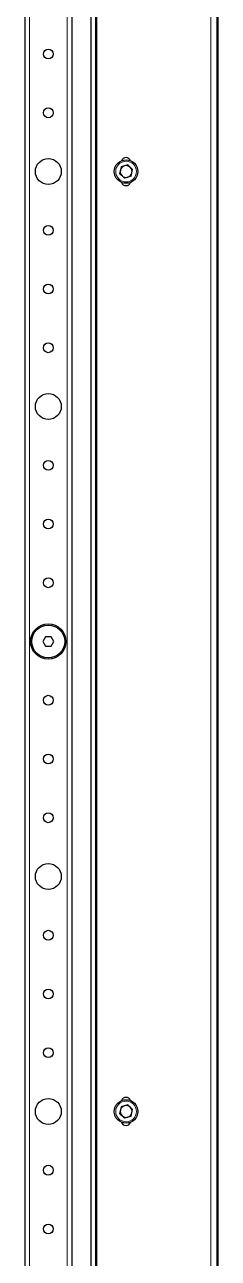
# Model space of a CAD drawing. Header units: millimetres. Extents: x -983 to 2905, y -1229 to 1219.
# Drawn here: x -235 to -153, y -386 to 139 of the extents above; entities that cross this region are included whole.
import ezdxf

# ---------------------------------------------------------------- set-up
doc = ezdxf.new("R2010")
doc.units = ezdxf.units.MM

msp = doc.modelspace()

# ---------------------------------------------------------------- linework, layer by layer
at = {"color": 7, "linetype": 'Continuous', "lineweight": 25}
for p, q in [((-206.66, 518.38), (-206.66, -764.62)), ((-204.66, 518.38), (-204.66, -764.62)), ((-153.16, 508.67), (-153.16, -754.9)), ((-234.66, 494.38), (-234.66, -740.62)), ((-214.66, 494.38), (-214.66, -740.62)), ((-193.76, 78.88), (-194.44, 76.07)), ((-190.97, 79.7), (-193.76, 78.88)), ((-190.97, 79.7), (-188.88, 77.7)), ((-192.34, 74.07), (-194.44, 76.07)), ((-189.56, 74.88), (-192.34, 74.07)), ((-189.56, 74.88), (-188.88, 77.7)), ((-225.81, -121.12), (-226.97, -123.12)), ((-226.97, -123.12), (-225.81, -125.12)), ((-223.5, -121.12), (-225.81, -121.12)), ((-225.81, -125.12), (-223.5, -125.12)), ((-222.35, -123.12), (-223.5, -121.12)), ((-223.5, -125.12), (-222.35, -123.12)), ((-193.76, -321.12), (-194.44, -323.93)), ((-192.34, -325.93), (-194.44, -323.93)), ((-190.97, -320.3), (-193.76, -321.12)), ((-189.56, -325.12), (-192.34, -325.93)), ((-190.97, -320.3), (-188.88, -322.3)), ((-189.56, -325.12), (-188.88, -322.3))]:
    msp.add_line(p, q, dxfattribs=at)
at = {"color": 8, "linetype": 'Continuous', "lineweight": 18}
for p, q in [((-204.06, -764.62), (-204.06, 518.38)), ((-152.56, -755.94), (-152.56, 509.71)), ((-155.76, 504.16), (-155.76, -750.4)), ((-232.66, 494.38), (-232.66, -740.62)), ((-216.66, 494.38), (-216.66, -740.62))]:
    msp.add_line(p, q, dxfattribs=at)
at = {"color": 7, "linetype": 'Continuous', "lineweight": 25}
for centre, radius in [((-224.66, 126.88), 2.1), ((-224.66, 101.88), 2.1), ((-224.66, 76.88), 5.5), ((-191.66, 76.88), 5), ((-224.66, 51.88), 2.1), ((-224.66, 26.88), 2.1), ((-224.66, 1.88), 2.1), ((-224.66, -23.12), 5.5), ((-224.66, -48.12), 2.1), ((-224.66, -73.12), 2.1), ((-224.66, -98.12), 2.1), ((-224.66, -123.12), 7.5), ((-224.66, -123.12), 7), ((-224.66, -148.12), 2.1), ((-224.66, -173.12), 2.1), ((-224.66, -198.12), 2.1), ((-224.66, -223.12), 5.5), ((-224.66, -248.12), 2.1), ((-224.66, -273.12), 2.1), ((-224.66, -298.12), 2.1), ((-224.66, -323.12), 5.5), ((-191.66, -323.12), 5), ((-224.66, -348.12), 2.1), ((-224.66, -373.12), 2.1)]:
    msp.add_circle(centre, radius, dxfattribs=at)
at = {"color": 8, "linetype": 'Continuous', "lineweight": 18}
for centre in [(-191.66, 76.88), (-191.66, -323.12)]:
    msp.add_circle(centre, 4.4, dxfattribs=at)
at = {"color": 7, "linetype": 'Continuous', "lineweight": 25}
for centre, radius, start, end in [((-191.66, 76.88), 2.51, 106.3534, 166.3534), ((-191.66, 80.88), 2, 18.21, 161.79), ((-191.66, 76.88), 2.51, 46.3534, 106.3534), ((-191.66, 76.88), 2.51, 166.3534, 226.3534), ((-191.66, 76.88), 2.51, 226.3534, 286.3534), ((-191.66, 76.88), 2.51, 286.3534, 346.3534), ((-191.66, 76.88), 2.51, 346.3534, 46.3534), ((-191.66, 72.88), 2, 198.21, 341.79), ((-191.66, -319.12), 2, 18.21, 161.79), ((-191.66, -323.12), 2.51, 166.3534, 226.3534), ((-191.66, -323.12), 2.51, 106.3534, 166.3534), ((-191.66, -323.12), 2.51, 226.3534, 286.3534), ((-191.66, -323.12), 2.51, 46.3534, 106.3534), ((-191.66, -323.12), 2.51, 286.3534, 346.3534), ((-191.66, -323.12), 2.51, 346.3534, 46.3534), ((-191.66, -327.12), 2, 198.21, 341.79)]:
    msp.add_arc(centre, radius, start, end, dxfattribs=at)

doc.saveas('drawing.dxf')
